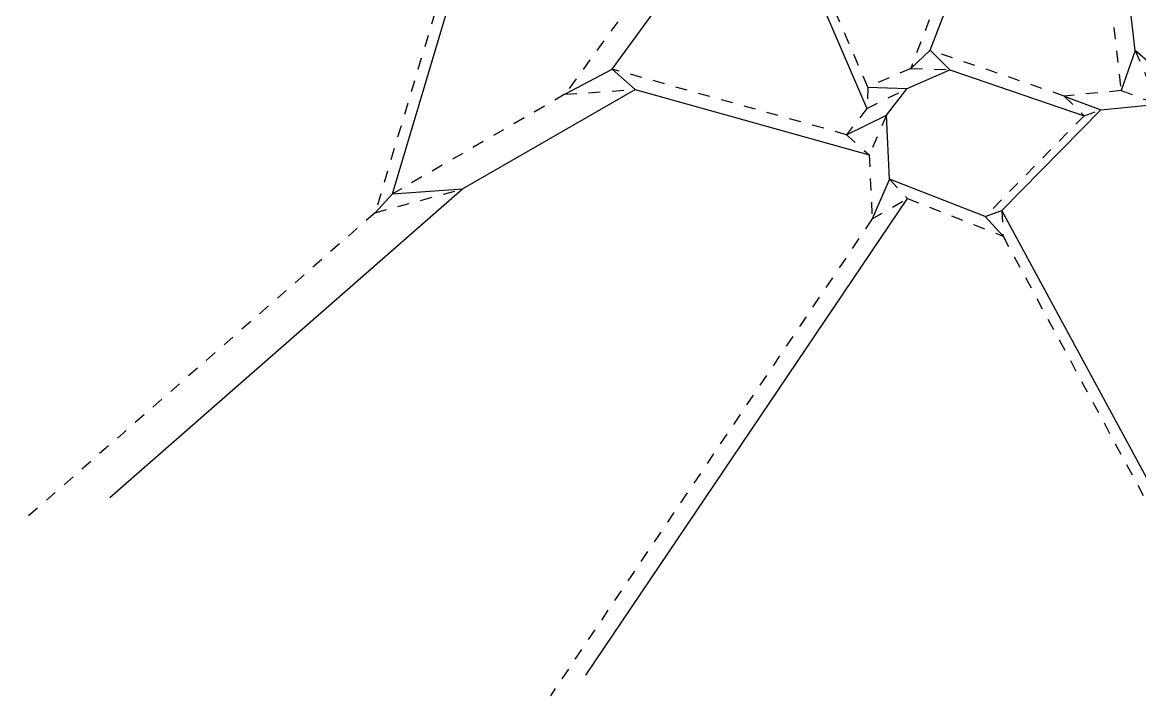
# Model space of a CAD drawing. Extents: x -8 to 221, y -288 to -9.
# Drawn here: x 6.2 to 106.3, y -267 to -206.7 of the extents above; entities that cross this region are included whole.
import ezdxf

# ---------------------------------------------------------------- set-up
doc = ezdxf.new("R2010")
doc.units = 0
for name, pattern in [('AI-LINETYPE-244', [2.116667, 1.058333, -1.058333]), ('AI-LINETYPE-245', [2.116667, 1.058333, -1.058333]), ('AI-LINETYPE-261', [2.116667, 1.058333, -1.058333]), ('AI-LINETYPE-262', [2.116667, 1.058333, -1.058333]), ('AI-LINETYPE-275', [2.116667, 1.058333, -1.058333]), ('AI-LINETYPE-276', [2.116667, 1.058333, -1.058333]), ('AI-LINETYPE-277', [2.116667, 1.058333, -1.058333]), ('AI-LINETYPE-286', [2.116667, 1.058333, -1.058333]), ('AI-LINETYPE-287', [2.116667, 1.058333, -1.058333]), ('AI-LINETYPE-290', [2.116667, 1.058333, -1.058333]), ('AI-LINETYPE-291', [2.116667, 1.058333, -1.058333]), ('AI-LINETYPE-292', [2.116667, 1.058333, -1.058333]), ('AI-LINETYPE-305', [2.116667, 1.058333, -1.058333]), ('AI-LINETYPE-311', [2.116667, 1.058333, -1.058333]), ('AI-LINETYPE-312', [2.116667, 1.058333, -1.058333]), ('AI-LINETYPE-316', [2.116667, 1.058333, -1.058333]), ('AI-LINETYPE-318', [2.116667, 1.058333, -1.058333]), ('AI-LINETYPE-574', [2.116667, 1.058333, -1.058333]), ('AI-LINETYPE-589', [2.116667, 1.058333, -1.058333]), ('AI-LINETYPE-606', [2.116667, 1.058333, -1.058333]), ('AI-LINETYPE-607', [2.116667, 1.058333, -1.058333]), ('AI-LINETYPE-615', [2.116667, 1.058333, -1.058333]), ('AI-LINETYPE-617', [2.116667, 1.058333, -1.058333]), ('AI-LINETYPE-618', [2.116667, 1.058333, -1.058333]), ('AI-LINETYPE-619', [2.116667, 1.058333, -1.058333]), ('AI-LINETYPE-620', [2.116667, 1.058333, -1.058333]), ('AI-LINETYPE-631', [2.116667, 1.058333, -1.058333]), ('AI-LINETYPE-632', [2.116667, 1.058333, -1.058333]), ('AI-LINETYPE-633', [2.116667, 1.058333, -1.058333]), ('AI-LINETYPE-637', [2.116667, 1.058333, -1.058333]), ('AI-LINETYPE-638', [2.116667, 1.058333, -1.058333])]:
    doc.linetypes.add(name, pattern=pattern)
doc.layers.add('MOUNTAINLINE', color=7, linetype='CONTINUOUS')
doc.layers.add('VALLEYLINE', color=7, linetype='CONTINUOUS')

# ---------------------------------------------------------------- blocks, each defined once
blk = doc.blocks.new('BLOCK_254')
at = {"layer": 'VALLEYLINE', "color": 29}
blk.add_lwpolyline([(39.37, -222.04), (47.74, -193.97)], dxfattribs=at)
blk = doc.blocks.new('BLOCK_283')
at = {"layer": 'VALLEYLINE', "color": 29}
blk.add_lwpolyline([(107.95, -210.92), (105.95, -209.17)], dxfattribs=at)
blk = doc.blocks.new('BLOCK_284')
at = {"layer": 'VALLEYLINE', "color": 29}
blk.add_lwpolyline([(105.95, -209.17), (105.04, -201.41)], dxfattribs=at)
blk = doc.blocks.new('BLOCK_286')
at = {"layer": 'VALLEYLINE', "color": 29}
blk.add_lwpolyline([(75.9, -200.47), (81.9, -214.37)], dxfattribs=at)
blk = doc.blocks.new('BLOCK_287')
at = {"layer": 'VALLEYLINE', "color": 29}
blk.add_lwpolyline([(59.07, -210.86), (68.79, -197.5)], dxfattribs=at)
blk = doc.blocks.new('BLOCK_289')
at = {"layer": 'VALLEYLINE', "color": 29}
blk.add_lwpolyline([(87.57, -209.15), (90, -202.84)], dxfattribs=at)
blk = doc.blocks.new('BLOCK_303')
at = {"layer": 'VALLEYLINE', "color": 29}
blk.add_lwpolyline([(89.33, -210.91), (101.36, -215.03)], dxfattribs=at)
blk = doc.blocks.new('BLOCK_304')
at = {"layer": 'VALLEYLINE', "color": 29}
blk.add_lwpolyline([(92.49, -224.07), (83.92, -220.71)], dxfattribs=at)
blk = doc.blocks.new('BLOCK_305')
at = {"layer": 'VALLEYLINE', "color": 29}
blk.add_lwpolyline([(83.92, -220.71), (83.66, -214.97)], dxfattribs=at)
blk = doc.blocks.new('BLOCK_306')
at = {"layer": 'VALLEYLINE', "color": 29}
blk.add_lwpolyline([(83.66, -214.97), (85.5, -212.6)], dxfattribs=at)
blk = doc.blocks.new('BLOCK_307')
at = {"layer": 'VALLEYLINE', "color": 29}
blk.add_lwpolyline([(85.5, -212.6), (89.33, -210.91)], dxfattribs=at)
blk = doc.blocks.new('BLOCK_311')
at = {"layer": 'VALLEYLINE', "color": 29}
blk.add_lwpolyline([(102.87, -214.49), (107.97, -213.99)], dxfattribs=at)
blk = doc.blocks.new('BLOCK_312')
at = {"layer": 'VALLEYLINE', "color": 29}
blk.add_lwpolyline([(107.93, -249.31), (94, -223.53)], dxfattribs=at)
blk = doc.blocks.new('BLOCK_313')
at = {"layer": 'VALLEYLINE', "color": 29}
blk.add_lwpolyline([(94, -223.53), (102.87, -214.49)], dxfattribs=at)
blk = doc.blocks.new('BLOCK_314')
at = {"layer": 'VALLEYLINE', "color": 29}
blk.add_lwpolyline([(61.12, -212.67), (82.11, -218.55)], dxfattribs=at)
blk = doc.blocks.new('BLOCK_315')
at = {"layer": 'VALLEYLINE', "color": 29}
blk.add_lwpolyline([(14.03, -249.27), (45.65, -221.6)], dxfattribs=at)
blk = doc.blocks.new('BLOCK_316')
at = {"layer": 'VALLEYLINE', "color": 29}
blk.add_lwpolyline([(45.65, -221.6), (61.12, -212.67)], dxfattribs=at)
blk = doc.blocks.new('BLOCK_318')
at = {"layer": 'VALLEYLINE', "color": 29}
blk.add_lwpolyline([(56.69, -265.21), (85.53, -222.46)], dxfattribs=at)
blk = doc.blocks.new('BLOCK_564')
at = {"layer": 'VALLEYLINE', "color": 29}
blk.add_lwpolyline([(37.81, -223.73), (39.37, -222.04)], dxfattribs=at)
blk = doc.blocks.new('BLOCK_577')
at = {"layer": 'VALLEYLINE', "color": 29}
blk.add_lwpolyline([(54.83, -213.11), (59.07, -210.86)], dxfattribs=at)
blk = doc.blocks.new('BLOCK_578')
at = {"layer": 'VALLEYLINE', "color": 29}
blk.add_lwpolyline([(39.37, -222.04), (45.65, -221.6)], dxfattribs=at)
blk = doc.blocks.new('BLOCK_594')
at = {"layer": 'VALLEYLINE', "color": 29}
blk.add_lwpolyline([(85.82, -210.78), (87.57, -209.15)], dxfattribs=at)
blk = doc.blocks.new('BLOCK_595')
at = {"layer": 'VALLEYLINE', "color": 29}
blk.add_lwpolyline([(81.99, -212.46), (85.5, -212.6)], dxfattribs=at)
blk = doc.blocks.new('BLOCK_604')
at = {"layer": 'VALLEYLINE', "color": 29}
blk.add_lwpolyline([(105.95, -209.17), (104.69, -212.77)], dxfattribs=at)
blk = doc.blocks.new('BLOCK_605')
at = {"layer": 'VALLEYLINE', "color": 29}
blk.add_lwpolyline([(80.06, -216.73), (83.66, -214.97)], dxfattribs=at)
blk = doc.blocks.new('BLOCK_606')
at = {"layer": 'VALLEYLINE', "color": 29}
blk.add_lwpolyline([(59.07, -210.86), (61.12, -212.67)], dxfattribs=at)
blk = doc.blocks.new('BLOCK_607')
at = {"layer": 'VALLEYLINE', "color": 29}
blk.add_lwpolyline([(99.59, -213.27), (102.87, -214.49)], dxfattribs=at)
blk = doc.blocks.new('BLOCK_608')
at = {"layer": 'VALLEYLINE', "color": 29}
blk.add_lwpolyline([(87.57, -209.15), (89.33, -210.91)], dxfattribs=at)
blk = doc.blocks.new('BLOCK_619')
at = {"layer": 'VALLEYLINE', "color": 29}
blk.add_lwpolyline([(92.49, -224.07), (94, -223.53)], dxfattribs=at)
blk = doc.blocks.new('BLOCK_620')
at = {"layer": 'VALLEYLINE', "color": 29}
blk.add_lwpolyline([(92.49, -224.07), (94.1, -225.82)], dxfattribs=at)
blk = doc.blocks.new('BLOCK_621')
at = {"layer": 'VALLEYLINE', "color": 29}
blk.add_lwpolyline([(83.92, -220.71), (82.36, -224.29)], dxfattribs=at)
blk = doc.blocks.new('BLOCK_869')
at = {"layer": 'MOUNTAINLINE', "color": 29, "linetype": 'AI-LINETYPE-244'}
blk.add_lwpolyline([(46.19, -195.66), (37.81, -223.73)], dxfattribs=at)
blk = doc.blocks.new('BLOCK_870')
at = {"layer": 'MOUNTAINLINE', "color": 29, "linetype": 'AI-LINETYPE-245'}
blk.add_lwpolyline([(37.81, -223.73), (6.19, -251.4)], dxfattribs=at)
blk = doc.blocks.new('BLOCK_886')
at = {"layer": 'MOUNTAINLINE', "color": 29, "linetype": 'AI-LINETYPE-261'}
blk.add_lwpolyline([(64.54, -199.75), (54.83, -213.11)], dxfattribs=at)
blk = doc.blocks.new('BLOCK_887')
at = {"layer": 'MOUNTAINLINE', "color": 29, "linetype": 'AI-LINETYPE-262'}
blk.add_lwpolyline([(54.83, -213.11), (39.37, -222.04)], dxfattribs=at)
blk = doc.blocks.new('BLOCK_900')
at = {"layer": 'MOUNTAINLINE', "color": 29, "linetype": 'AI-LINETYPE-275'}
blk.add_lwpolyline([(88.25, -204.46), (85.82, -210.78)], dxfattribs=at)
blk = doc.blocks.new('BLOCK_901')
at = {"layer": 'MOUNTAINLINE', "color": 29, "linetype": 'AI-LINETYPE-276'}
blk.add_lwpolyline([(85.82, -210.78), (81.99, -212.46)], dxfattribs=at)
blk = doc.blocks.new('BLOCK_902')
at = {"layer": 'MOUNTAINLINE', "color": 29, "linetype": 'AI-LINETYPE-277'}
blk.add_lwpolyline([(81.99, -212.46), (75.99, -198.56)], dxfattribs=at)
blk = doc.blocks.new('BLOCK_911')
at = {"layer": 'MOUNTAINLINE', "color": 29, "linetype": 'AI-LINETYPE-286'}
blk.add_lwpolyline([(81.9, -214.37), (80.06, -216.73)], dxfattribs=at)
blk = doc.blocks.new('BLOCK_912')
at = {"layer": 'MOUNTAINLINE', "color": 29, "linetype": 'AI-LINETYPE-287'}
blk.add_lwpolyline([(80.06, -216.73), (59.07, -210.86)], dxfattribs=at)
blk = doc.blocks.new('BLOCK_915')
at = {"layer": 'MOUNTAINLINE', "color": 29, "linetype": 'AI-LINETYPE-290'}
blk.add_lwpolyline([(103.78, -205.01), (104.69, -212.77)], dxfattribs=at)
blk = doc.blocks.new('BLOCK_916')
at = {"layer": 'MOUNTAINLINE', "color": 29, "linetype": 'AI-LINETYPE-291'}
blk.add_lwpolyline([(104.69, -212.77), (99.59, -213.27)], dxfattribs=at)
blk = doc.blocks.new('BLOCK_917')
at = {"layer": 'MOUNTAINLINE', "color": 29, "linetype": 'AI-LINETYPE-292'}
blk.add_lwpolyline([(99.59, -213.27), (87.57, -209.15)], dxfattribs=at)
blk = doc.blocks.new('BLOCK_930')
at = {"layer": 'MOUNTAINLINE', "color": 29, "linetype": 'AI-LINETYPE-305'}
blk.add_lwpolyline([(101.36, -215.03), (92.49, -224.07)], dxfattribs=at)
blk = doc.blocks.new('BLOCK_936')
at = {"layer": 'MOUNTAINLINE', "color": 29, "linetype": 'AI-LINETYPE-311'}
blk.add_lwpolyline([(82.11, -218.55), (82.36, -224.29)], dxfattribs=at)
blk = doc.blocks.new('BLOCK_937')
at = {"layer": 'MOUNTAINLINE', "color": 29, "linetype": 'AI-LINETYPE-312'}
blk.add_lwpolyline([(82.36, -224.29), (53.52, -267.04)], dxfattribs=at)
blk = doc.blocks.new('BLOCK_941')
at = {"layer": 'MOUNTAINLINE', "color": 29, "linetype": 'AI-LINETYPE-316'}
blk.add_lwpolyline([(94.1, -225.82), (108.02, -251.6)], dxfattribs=at)
blk = doc.blocks.new('BLOCK_943')
at = {"layer": 'MOUNTAINLINE', "color": 29, "linetype": 'AI-LINETYPE-318'}
blk.add_lwpolyline([(85.53, -222.46), (94.1, -225.82)], dxfattribs=at)
blk = doc.blocks.new('BLOCK_1199')
at = {"layer": 'MOUNTAINLINE', "color": 29, "linetype": 'AI-LINETYPE-574'}
blk.add_lwpolyline([(37.81, -223.73), (45.65, -221.6)], dxfattribs=at)
blk = doc.blocks.new('BLOCK_1214')
at = {"layer": 'MOUNTAINLINE', "color": 29, "linetype": 'AI-LINETYPE-589'}
blk.add_lwpolyline([(54.83, -213.11), (61.12, -212.67)], dxfattribs=at)
blk = doc.blocks.new('BLOCK_1231')
at = {"layer": 'MOUNTAINLINE', "color": 29, "linetype": 'AI-LINETYPE-606'}
blk.add_lwpolyline([(85.82, -210.78), (89.33, -210.91)], dxfattribs=at)
blk = doc.blocks.new('BLOCK_1232')
at = {"layer": 'MOUNTAINLINE', "color": 29, "linetype": 'AI-LINETYPE-607'}
blk.add_lwpolyline([(81.99, -212.46), (81.9, -214.37)], dxfattribs=at)
blk = doc.blocks.new('BLOCK_1240')
at = {"layer": 'MOUNTAINLINE', "color": 29, "linetype": 'AI-LINETYPE-615'}
blk.add_lwpolyline([(105.95, -209.17), (107.97, -213.99)], dxfattribs=at)
blk = doc.blocks.new('BLOCK_1242')
at = {"layer": 'MOUNTAINLINE', "color": 29, "linetype": 'AI-LINETYPE-617'}
blk.add_lwpolyline([(81.9, -214.37), (85.5, -212.6)], dxfattribs=at)
blk = doc.blocks.new('BLOCK_1243')
at = {"layer": 'MOUNTAINLINE', "color": 29, "linetype": 'AI-LINETYPE-618'}
blk.add_lwpolyline([(80.06, -216.73), (82.11, -218.55)], dxfattribs=at)
blk = doc.blocks.new('BLOCK_1244')
at = {"layer": 'MOUNTAINLINE', "color": 29, "linetype": 'AI-LINETYPE-619'}
blk.add_lwpolyline([(104.69, -212.77), (107.97, -213.99)], dxfattribs=at)
blk = doc.blocks.new('BLOCK_1245')
at = {"layer": 'MOUNTAINLINE', "color": 29, "linetype": 'AI-LINETYPE-620'}
blk.add_lwpolyline([(99.59, -213.27), (101.36, -215.03)], dxfattribs=at)
blk = doc.blocks.new('BLOCK_1256')
at = {"layer": 'MOUNTAINLINE', "color": 29, "linetype": 'AI-LINETYPE-631'}
blk.add_lwpolyline([(101.36, -215.03), (102.87, -214.49)], dxfattribs=at)
blk = doc.blocks.new('BLOCK_1257')
at = {"layer": 'MOUNTAINLINE', "color": 29, "linetype": 'AI-LINETYPE-632'}
blk.add_lwpolyline([(83.92, -220.71), (85.53, -222.46)], dxfattribs=at)
blk = doc.blocks.new('BLOCK_1258')
at = {"layer": 'MOUNTAINLINE', "color": 29, "linetype": 'AI-LINETYPE-633'}
blk.add_lwpolyline([(83.66, -214.97), (82.11, -218.55)], dxfattribs=at)
blk = doc.blocks.new('BLOCK_1262')
at = {"layer": 'MOUNTAINLINE', "color": 29, "linetype": 'AI-LINETYPE-637'}
blk.add_lwpolyline([(94, -223.53), (94.1, -225.82)], dxfattribs=at)
blk = doc.blocks.new('BLOCK_1263')
at = {"layer": 'MOUNTAINLINE', "color": 29, "linetype": 'AI-LINETYPE-638'}
blk.add_lwpolyline([(82.36, -224.29), (85.53, -222.46)], dxfattribs=at)

msp = doc.modelspace()

# ---------------------------------------------------------------- block references
at = {"layer": 'MOUNTAINLINE'}
for name in ['BLOCK_869', 'BLOCK_902', 'BLOCK_886', 'BLOCK_900', 'BLOCK_915', 'BLOCK_917', 'BLOCK_1240', 'BLOCK_912', 'BLOCK_901', 'BLOCK_1231', 'BLOCK_887', 'BLOCK_1214', 'BLOCK_1232', 'BLOCK_1242', 'BLOCK_916', 'BLOCK_1245', 'BLOCK_1244', 'BLOCK_911', 'BLOCK_1258', 'BLOCK_930', 'BLOCK_1256', 'BLOCK_1243', 'BLOCK_936', 'BLOCK_1257', 'BLOCK_1199', 'BLOCK_1263', 'BLOCK_943', 'BLOCK_870', 'BLOCK_937', 'BLOCK_1262', 'BLOCK_941']:
    msp.add_blockref(name, (0, 0), dxfattribs=at)
at = {"layer": 'VALLEYLINE'}
for name in ['BLOCK_254', 'BLOCK_287', 'BLOCK_286', 'BLOCK_284', 'BLOCK_289', 'BLOCK_594', 'BLOCK_608', 'BLOCK_604', 'BLOCK_283', 'BLOCK_577', 'BLOCK_606', 'BLOCK_307', 'BLOCK_303', 'BLOCK_316', 'BLOCK_314', 'BLOCK_595', 'BLOCK_306', 'BLOCK_607', 'BLOCK_311', 'BLOCK_605', 'BLOCK_305', 'BLOCK_313', 'BLOCK_621', 'BLOCK_304', 'BLOCK_315', 'BLOCK_564', 'BLOCK_578', 'BLOCK_318', 'BLOCK_619', 'BLOCK_620', 'BLOCK_312']:
    msp.add_blockref(name, (0, 0), dxfattribs=at)

doc.saveas('drawing.dxf')
